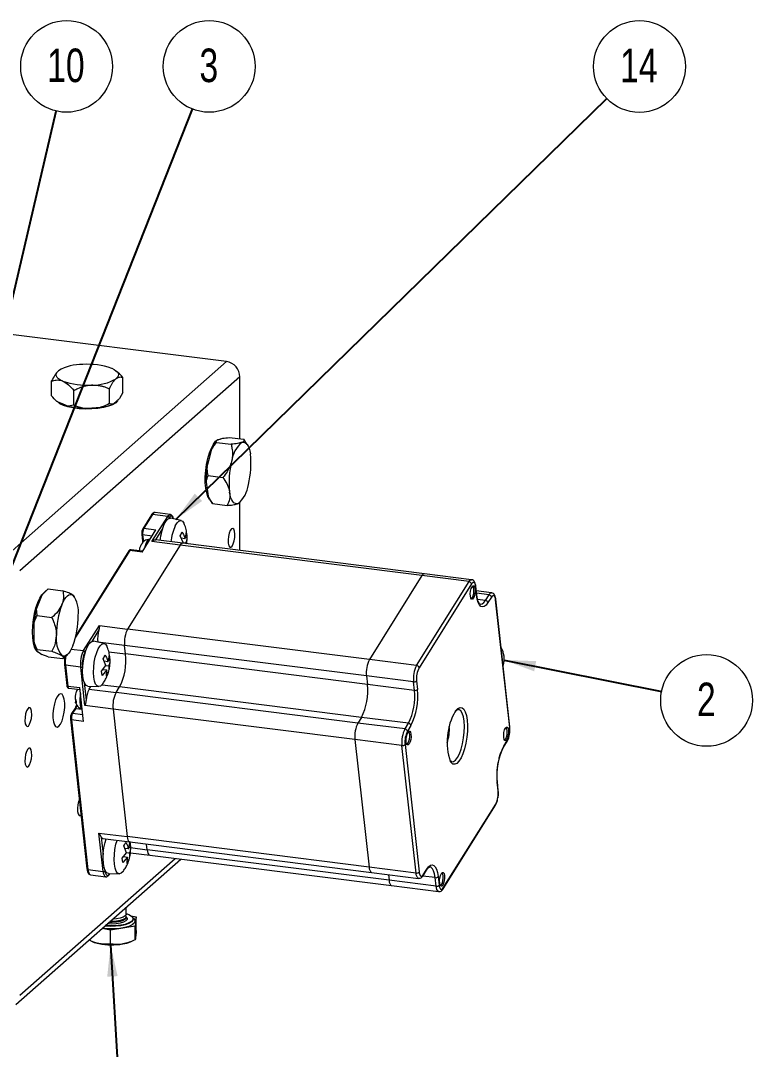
# Model space of a CAD drawing. Header units: millimetres. Extents: x 15 to 415, y 5 to 292.
# Drawn here: x 139.8 to 216.2, y 113.1 to 220.6 of the extents above; entities that cross this region are included whole.
import ezdxf

# ---------------------------------------------------------------- set-up
doc = ezdxf.new("R2010")
doc.units = ezdxf.units.MM
doc.styles.add('SLDTEXTSTYLE0', font='TXT', dxfattribs={"width": 0.75})
doc.dimstyles.new('SLDDIMSTYLE0', dxfattribs={"dimtxt": 0.18, "dimasz": 3.302, "dimexe": 0, "dimexo": 0.0625, "dimgap": 0, "dimtad": 0, "dimtih": 1, "dimtoh": 1, "dimdec": 0, "dimrnd": 1e-09, "dimzin": 0, "dimdsep": 46, "dimtxsty": 'Standard', "dimsah": 1, "dimcen": 0.09, "dimadec": 0, "dimazin": 0, "dimtfac": 3.302, "dimtdec": 0, "dimtofl": 0, "dimtmove": 0, "dimatfit": 3, "dimfxl": 1, "dimfrac": 2, "dimtolj": 1, "dimtzin": 0, "dimarcsym": 0})

# ---------------------------------------------------------------- blocks, each defined once
blk = doc.blocks.new('SW_NOTE_4')
at = {"color": 0, "linetype": 'Continuous', "lineweight": 0}
blk.add_circle((1.09, 4.66), 4.79, dxfattribs=at)
at = {"color": 0, "linetype": 'Continuous', "lineweight": 0, "insert": (1.02, 6.52), "char_height": 3.5, "attachment_point": 2, "style": 'SLDTEXTSTYLE0'}
blk.add_mtext('10', dxfattribs=at)
blk = doc.blocks.new('SW_NOTE_5')
at = {"color": 0, "linetype": 'Continuous', "lineweight": 0}
blk.add_circle((1.76, 4.45), 4.79, dxfattribs=at)
at = {"color": 0, "linetype": 'Continuous', "lineweight": 0, "insert": (1.72, 6.31), "char_height": 3.5, "attachment_point": 2, "style": 'SLDTEXTSTYLE0'}
blk.add_mtext('3', dxfattribs=at)
blk = doc.blocks.new('SW_NOTE_6')
at = {"color": 0, "linetype": 'Continuous', "lineweight": 0}
blk.add_circle((3.42, 3.34), 4.79, dxfattribs=at)
at = {"color": 0, "linetype": 'Continuous', "lineweight": 0, "insert": (3.35, 5.2), "char_height": 3.5, "attachment_point": 2, "style": 'SLDTEXTSTYLE0'}
blk.add_mtext('14', dxfattribs=at)
blk = doc.blocks.new('SW_NOTE_7')
at = {"color": 0, "linetype": 'Continuous', "lineweight": 0}
blk.add_circle((4.69, -0.94), 4.79, dxfattribs=at)
at = {"color": 0, "linetype": 'Continuous', "lineweight": 0, "insert": (4.66, 0.92), "char_height": 3.5, "attachment_point": 2, "style": 'SLDTEXTSTYLE0'}
blk.add_mtext('2', dxfattribs=at)

msp = doc.modelspace()

# ---------------------------------------------------------------- linework, layer by layer
at = {"color": 7, "linetype": 'Continuous', "lineweight": 15}
for p, q in [((161.26, 184.95), (117.29, 190.49)), ((138.28, 164.68), (161.26, 184.95)), ((149.91, 183.83), (149.76, 183.96)), ((162.66, 183.36), (139.68, 163.09)), ((143, 181.38), (143, 182.93)), ((150.43, 181.73), (150.43, 183.28)), ((162.66, 176.88), (162.66, 183.36)), ((145.32, 180.39), (145.32, 181.94)), ((149.03, 180.57), (149.03, 182.12)), ((150.43, 181.73), (150.08, 181.09)), ((143.58, 180.78), (144.16, 180.54)), ((144.16, 180.54), (144.74, 180.29)), ((149.38, 180.51), (149.73, 180.8)), ((149.73, 180.8), (150.08, 181.09)), ((145.32, 180.39), (144.74, 180.29)), ((146.25, 180.09), (147.18, 180.13)), ((147.18, 180.13), (148.1, 180.18)), ((160.52, 176.81), (160.19, 176.68)), ((160.21, 176.51), (160.19, 176.68)), ((160.21, 176.51), (161.75, 176.32)), ((160.84, 176.94), (160.52, 176.81)), ((160.62, 176.85), (160.59, 176.86)), ((161.52, 177.03), (163.05, 176.84)), ((163.09, 176.77), (163.05, 176.84)), ((163.43, 176.29), (163.1, 176.77)), ((159.65, 175.69), (159.44, 174.83)), ((159.44, 174.83), (159.22, 173.96)), ((159.35, 173.06), (160.89, 172.86)), ((159.12, 172.37), (159.23, 171.63)), ((159.23, 171.63), (159.34, 170.9)), ((159.8, 170.12), (159.34, 170.9)), ((159.52, 170.53), (159.78, 170.15)), ((159.8, 170.12), (161.34, 169.93)), ((162.46, 170.13), (162.59, 170.22)), ((162.6, 170.2), (162.67, 170.26)), ((162.66, 165.23), (162.66, 170.25)), ((153.41, 168.94), (152.52, 167.5)), ((153.53, 168.98), (152.63, 167.55)), ((153.47, 166.15), (155.12, 168.78)), ((155.12, 168.78), (153.53, 168.98)), ((155.39, 168.98), (153.8, 169.18)), ((153.81, 169.18), (153.8, 169.18)), ((155.39, 168.98), (155.4, 168.98)), ((156.53, 168.35), (155.42, 168.6)), ((152.41, 166.93), (152.49, 166.2)), ((152.44, 165.07), (153.89, 167.39)), ((152.5, 166.86), (152.58, 166.14)), ((152.63, 167.55), (153.89, 167.39)), ((156.72, 166.06), (156.42, 166.77)), ((156.97, 166.63), (157.13, 166.61)), ((156.42, 165.78), (150.93, 157.03)), ((152.32, 165.8), (152.26, 165.69)), ((152.34, 165.83), (152.33, 165.81)), ((152.44, 165.96), (152.51, 166.09)), ((152.49, 166.2), (152.5, 166.1)), ((152.55, 166.14), (152.54, 166.13)), ((156.42, 165.78), (153.47, 166.15)), ((153.83, 166.33), (153.88, 166.33)), ((156.69, 165.98), (153.88, 166.33)), ((181.67, 162.6), (156.42, 165.78)), ((156.92, 166.45), (156.53, 166.5)), ((156.67, 166), (156.72, 166.06)), ((181.94, 162.8), (156.69, 165.98)), ((157, 165.99), (156.7, 166.03)), ((151.07, 165.19), (145.55, 156.39)), ((152.44, 165.07), (151.18, 165.23)), ((152.5, 165.16), (151.29, 165.31)), ((181.67, 162.6), (176.19, 153.85)), ((186.58, 161.98), (181.67, 162.6)), ((186.85, 162.18), (181.94, 162.8)), ((142.63, 161.21), (142.28, 160.9)), ((142.63, 161.21), (144.16, 161.02)), ((181.1, 153.23), (186.58, 161.98)), ((186.84, 161.74), (181.36, 152.99)), ((187.37, 160.56), (187.27, 161.46)), ((187.39, 160.62), (187.29, 161.51)), ((141.99, 160.56), (141.71, 159.86)), ((145.4, 160.39), (145.34, 160.47)), ((188.94, 160.81), (187.34, 161.01)), ((188.3, 160.02), (188.67, 160.6)), ((188.93, 160.37), (188.56, 159.78)), ((190.83, 146.76), (189.36, 160.08)), ((190.84, 146.82), (189.38, 160.14)), ((141.71, 159.86), (141.42, 159.17)), ((141.48, 158.43), (141.42, 159.17)), ((141.48, 158.43), (143.02, 158.23)), ((141.13, 157.59), (141.13, 156.7)), ((146.34, 154.77), (147.99, 157.4)), ((147.99, 157.4), (150.93, 157.03)), ((176.19, 153.85), (150.93, 157.03)), ((141.13, 156.7), (141.13, 155.82)), ((141.42, 154.74), (141.71, 154.56)), ((141.48, 154.89), (143.02, 154.7)), ((148.48, 155.52), (147.38, 155.76)), ((150.72, 154.42), (150.62, 155.31)), ((175.88, 152.13), (150.62, 155.31)), ((141.71, 154.56), (141.99, 154.37)), ((141.75, 154.51), (141.79, 154.5)), ((142.63, 154.13), (141.99, 154.37)), ((142.63, 154.13), (144.16, 153.94)), ((144.16, 153.94), (144.64, 154.35)), ((148.67, 153.22), (148.38, 153.93)), ((148.87, 153.61), (148.49, 153.66)), ((148.93, 153.79), (149.09, 153.77)), ((175.98, 151.23), (150.72, 154.42)), ((181.1, 153.23), (176.19, 153.85)), ((144.34, 153.32), (144.58, 151.14)), ((144.44, 153.25), (144.68, 151.07)), ((146.03, 153.05), (144.44, 153.25)), ((146.47, 149.04), (146.03, 153.05)), ((148.2, 152.64), (148.67, 153.22)), ((148.29, 152.18), (148.2, 152.64)), ((148.76, 152.76), (148.29, 152.18)), ((148.34, 152.81), (148.76, 152.76)), ((148.96, 153.15), (148.65, 153.19)), ((148.71, 152.09), (148.76, 152.76)), ((148.74, 152.51), (148.91, 152.48)), ((175.88, 152.13), (175.98, 151.23)), ((180.79, 151.51), (175.88, 152.13)), ((180.89, 150.62), (180.79, 151.51)), ((181.11, 151.61), (181.21, 150.72)), ((144.68, 151.07), (145.94, 150.91)), ((144.79, 150.85), (145.96, 150.7)), ((145.63, 150.61), (145.57, 150.5)), ((145.65, 150.64), (145.64, 150.62)), ((146.33, 147.38), (145.94, 150.91)), ((146.79, 151.05), (147.92, 151.01)), ((146.92, 150.75), (147.1, 151.04)), ((146.92, 150.75), (149.73, 150.39)), ((149.73, 150.39), (150.1, 150.98)), ((175.35, 147.8), (150.1, 150.98)), ((180.89, 150.62), (175.98, 151.23)), ((145.45, 149.84), (145.47, 149.72)), ((174.98, 147.21), (149.73, 150.39)), ((145.38, 148.66), (145.08, 148.19)), ((145.49, 148.71), (145.19, 148.23)), ((149.42, 148.67), (146.47, 149.04)), ((149.42, 148.67), (150.88, 135.35)), ((174.67, 145.49), (149.42, 148.67)), ((185.5, 148.62), (185.48, 148.63)), ((144.97, 147.61), (146.69, 131.98)), ((145.07, 147.54), (146.79, 131.92)), ((146.33, 147.38), (145.07, 147.54)), ((175.35, 147.8), (174.98, 147.21)), ((179.9, 146.59), (174.98, 147.21)), ((180.26, 147.18), (175.35, 147.8)), ((179.9, 146.59), (180.26, 147.18)), ((180.52, 146.94), (180.15, 146.35)), ((174.67, 145.49), (176.14, 132.17)), ((179.58, 144.87), (174.67, 145.49)), ((190.19, 144.7), (190.56, 145.28)), ((190.21, 144.8), (190.58, 145.39)), ((181.05, 131.55), (179.58, 144.87)), ((179.9, 144.98), (181.37, 131.66)), ((189.62, 140.13), (189.53, 141.02)), ((189.64, 140.18), (189.54, 141.07)), ((183.87, 129.9), (189.35, 138.65)), ((183.89, 130), (189.37, 138.75)), ((147.94, 135.72), (150.88, 135.35)), ((148.38, 131.72), (147.94, 135.72)), ((148.35, 135.15), (151.15, 134.79)), ((150.83, 133.67), (150.54, 134.38)), ((176.14, 132.17), (150.88, 135.35)), ((151.15, 134.79), (176.41, 131.61)), ((152.97, 133.98), (152.91, 134.57)), ((150.36, 133.1), (150.83, 133.67)), ((150.5, 133.26), (150.91, 133.21)), ((151.03, 134.07), (150.65, 134.12)), ((151.11, 133.61), (150.81, 133.65)), ((151.08, 134.24), (151.24, 134.22)), ((151.22, 133.67), (153.24, 133.42)), ((178.23, 130.8), (152.97, 133.98)), ((153.24, 133.42), (178.5, 130.24)), ((139.27, 117.83), (156.48, 133.01)), ((150.44, 132.64), (150.36, 133.1)), ((150.91, 133.21), (150.44, 132.64)), ((150.87, 132.54), (150.91, 133.21)), ((150.89, 132.96), (151.07, 132.94)), ((181.05, 131.55), (176.14, 132.17)), ((146.79, 131.92), (148.38, 131.72)), ((147.05, 131.36), (147.06, 131.36)), ((147.06, 131.36), (148.65, 131.16)), ((148.65, 131.16), (148.64, 131.16)), ((148.94, 131.5), (150.07, 131.47)), ((149.03, 131.41), (149.09, 131.5)), ((176.41, 131.61), (181.32, 130.99)), ((178.16, 131.39), (178.23, 130.8)), ((181.78, 131.27), (182.15, 131.86)), ((181.8, 131.37), (182.17, 131.96)), ((182.15, 131.86), (182.23, 131.97)), ((183.36, 131.18), (183.46, 130.28)), ((183.14, 130.18), (178.23, 130.8)), ((178.5, 130.24), (183.41, 129.62)), ((183.14, 130.18), (183.04, 131.07)), ((150.77, 127.24), (150.77, 127.97)), ((150.77, 126.88), (150.77, 126.98)), ((150.77, 126.97), (150.84, 126.91)), ((151.27, 127.09), (151.83, 126.97)), ((151.54, 126.82), (151.47, 126.88)), ((151.83, 126.97), (151.71, 126.01)), ((151.83, 125.53), (151.83, 126.97)), ((149.14, 125.57), (148.26, 125.76)), ((151.71, 126.01), (149.14, 125.57)), ((151.5, 126.72), (151.5, 126.77)), ((151.71, 124.57), (151.71, 126.01)), ((149.14, 124.13), (149.14, 125.57)), ((147.17, 124.42), (147.3, 124.37)), ((151.25, 124.37), (151.45, 124.46))]:
    msp.add_line(p, q, dxfattribs=at)
at = {"color": 8, "linetype": 'Continuous', "lineweight": 15}
for p, q in [((155.27, 168.64), (155.23, 168.57)), ((153.48, 166.74), (152.5, 166.86)), ((154.58, 167.53), (153.83, 166.33)), ((151.18, 165.23), (145.5, 156.17)), ((188.67, 160.6), (187.37, 160.77)), ((188.3, 160.02), (187.48, 160.12)), ((147.94, 156.93), (147.19, 155.73)), ((145.05, 154.93), (146.34, 154.77)), ((150.62, 155.31), (147.82, 155.66)), ((146.54, 154.69), (146.49, 154.63)), ((148.96, 154.64), (150.72, 154.42)), ((146.22, 153.11), (146.23, 153.01)), ((146.4, 151.43), (146.61, 149.6)), ((148.26, 151.21), (150.1, 150.98)), ((146.19, 148.62), (145.49, 148.71)), ((145.19, 148.23), (146.25, 148.1)), ((148.18, 135.29), (148.38, 133.47)), ((151.25, 134.2), (152.97, 133.98)), ((139.68, 118.78), (155.9, 133.08)), ((148.56, 131.88), (148.57, 131.78)), ((149.05, 131.47), (149.07, 131.5)), ((183.04, 131.07), (181.75, 131.23))]:
    msp.add_line(p, q, dxfattribs=at)
at = {"color": 7, "linetype": 'Continuous', "lineweight": 15, "flags": 128}
for points in [[(144.16, 182.91), (143.92, 183.03), (143.73, 183.15), (143.59, 183.29), (143.5, 183.43), (143.47, 183.57), (143.49, 183.71), (143.57, 183.85), (143.7, 183.98)], [(149.27, 184.25), (149.51, 184.13), (149.7, 184), (149.85, 183.87), (149.93, 183.73), (149.97, 183.59), (149.94, 183.45), (149.86, 183.31), (149.73, 183.18)], [(147.18, 180.01), (146.52, 180), (145.87, 180.03), (145.26, 180.11), (144.7, 180.23), (144.23, 180.38), (143.86, 180.56), (143.61, 180.77), (143.6, 180.77)], [(149.95, 180.99), (149.89, 180.85), (149.69, 180.64), (149.36, 180.45), (148.93, 180.29), (148.41, 180.16), (147.81, 180.06), (147.18, 180.01)], [(159.31, 174.84), (159.48, 175.42), (159.68, 175.93), (159.89, 176.34), (160.12, 176.64), (160.35, 176.81), (160.58, 176.86), (160.59, 176.86)], [(162.87, 176.52), (163.02, 176.55), (163.16, 176.52), (163.29, 176.45), (163.41, 176.31), (163.52, 176.13), (163.61, 175.9), (163.69, 175.62), (163.75, 175.31)], [(159.47, 170.6), (159.32, 170.86), (159.19, 171.25), (159.09, 171.73), (159.04, 172.3), (159.04, 172.92), (159.09, 173.57), (159.18, 174.22), (159.31, 174.84)], [(162.46, 170.13), (162.31, 170.09), (162.18, 170.12), (162.04, 170.2), (161.92, 170.33), (161.81, 170.51), (161.72, 170.74), (161.64, 171.02), (161.58, 171.33)], [(154.78, 168.03), (154.98, 168.35), (155.18, 168.54), (155.38, 168.6), (155.42, 168.6)], [(155.91, 167.81), (156.1, 168.12), (156.29, 168.3), (156.48, 168.36), (156.66, 168.29), (156.8, 168.09), (156.85, 167.98)], [(152.41, 166.93), (152.41, 166.93), (152.41, 166.93)], [(161.78, 167.49), (161.65, 167.32), (161.54, 167.04), (161.46, 166.69), (161.43, 166.33), (161.44, 165.99), (161.5, 165.73), (161.59, 165.59), (161.71, 165.57), (161.84, 165.68), (161.96, 165.91), (162.06, 166.23), (162.12, 166.59), (162.13, 166.95), (162.09, 167.25), (162.02, 167.46), (161.91, 167.54), (161.78, 167.49)], [(152.33, 165.81), (152.33, 165.81), (152.32, 165.8)], [(152.51, 166.05), (152.51, 166.06), (152.53, 166.07)], [(152.53, 166.08), (152.53, 166.09), (152.55, 166.1)], [(156.69, 165.98), (156.67, 165.98), (156.59, 165.96), (156.5, 165.89), (156.42, 165.78)], [(156.69, 165.98), (156.67, 165.98), (156.59, 165.96), (156.5, 165.89), (156.42, 165.78)], [(181.94, 162.8), (181.93, 162.8), (181.84, 162.78), (181.76, 162.71), (181.67, 162.6)], [(181.94, 162.8), (181.93, 162.8), (181.84, 162.78), (181.76, 162.71), (181.67, 162.6)], [(187.22, 161.24), (187.22, 160.98), (187.19, 160.7), (187.12, 160.44), (187.03, 160.25), (186.93, 160.14), (186.84, 160.14), (186.76, 160.25), (186.72, 160.45), (186.71, 160.71), (186.75, 160.99), (186.81, 161.25), (186.9, 161.45), (187, 161.55), (187.1, 161.55), (187.17, 161.44), (187.22, 161.24)], [(186.76, 160.25), (186.85, 160.25), (186.93, 160.34), (187.01, 160.51), (187.07, 160.73), (187.09, 160.98), (187.09, 161.2)], [(187.27, 161.46), (187.25, 161.61), (187.21, 161.73), (187.16, 161.82), (187.11, 161.88), (187.04, 161.9), (186.98, 161.89), (186.91, 161.83), (186.84, 161.74)], [(187.09, 161.2), (187.05, 161.37), (186.98, 161.47), (186.92, 161.48)], [(141.01, 156.72), (141.03, 157.36), (141.1, 158.01), (141.21, 158.65), (141.36, 159.25), (141.55, 159.8), (141.76, 160.25), (141.98, 160.61), (142.21, 160.84), (142.22, 160.85)], [(144.06, 159.57), (144.2, 159.86), (144.34, 160.12), (144.49, 160.32), (144.64, 160.48), (144.79, 160.59), (144.93, 160.64), (145.07, 160.64), (145.21, 160.58)], [(188.56, 159.78), (188.37, 159.53), (188.18, 159.38), (188, 159.33), (187.82, 159.39), (187.67, 159.55), (187.54, 159.8), (187.44, 160.15), (187.37, 160.56)], [(189.36, 160.08), (189.34, 160.23), (189.3, 160.36), (189.25, 160.45), (189.2, 160.51), (189.13, 160.53), (189.07, 160.51), (189, 160.46), (188.93, 160.37)], [(141.75, 154.51), (141.55, 154.6), (141.36, 154.81), (141.21, 155.15), (141.1, 155.59), (141.03, 156.12), (141.01, 156.72)], [(145.21, 155.27), (145.07, 154.98), (144.93, 154.72), (144.79, 154.51), (144.64, 154.35), (144.49, 154.25), (144.34, 154.2), (144.2, 154.2), (144.06, 154.26)], [(146.79, 151.05), (146.79, 151.05), (146.6, 151.13), (146.45, 151.33), (146.33, 151.66), (146.25, 152.09), (146.22, 152.6), (146.24, 153.16), (146.31, 153.72), (146.42, 154.27), (146.56, 154.77), (146.74, 155.19)], [(146.74, 155.19), (146.93, 155.51), (147.14, 155.7), (147.33, 155.77), (147.38, 155.76)], [(148.33, 151.3), (148.3, 151.26), (148.1, 151.07), (147.91, 151.01), (147.74, 151.08), (147.59, 151.28), (147.48, 151.6), (147.4, 152.01), (147.37, 152.5), (147.39, 153.03), (147.45, 153.57), (147.56, 154.09), (147.7, 154.57), (147.87, 154.97)], [(147.87, 154.97), (148.06, 155.28), (148.25, 155.46), (148.44, 155.52), (148.61, 155.45), (148.76, 155.25), (148.81, 155.14)], [(145.64, 150.62), (145.64, 150.62), (145.63, 150.61)], [(143.75, 146.88), (143.92, 147.1), (144.08, 147.43), (144.21, 147.86), (144.31, 148.34), (144.36, 148.83), (144.36, 149.3), (144.31, 149.71), (144.21, 150.02), (144.08, 150.21), (143.92, 150.26), (143.75, 150.18), (143.57, 149.96), (143.41, 149.62), (143.28, 149.2), (143.18, 148.72), (143.13, 148.22), (143.13, 147.75), (143.18, 147.35), (143.28, 147.04), (143.41, 146.84), (143.57, 146.79), (143.75, 146.88)], [(145.56, 149.43), (145.56, 149.42), (145.57, 149.4)], [(145.56, 149.38), (145.56, 149.37), (145.58, 149.36)], [(140.57, 146.9), (140.69, 147.08), (140.8, 147.36), (140.88, 147.7), (140.92, 148.07), (140.91, 148.4), (140.85, 148.66), (140.75, 148.81), (140.63, 148.83), (140.5, 148.71), (140.38, 148.48), (140.28, 148.16), (140.23, 147.8), (140.21, 147.45), (140.25, 147.14), (140.33, 146.94), (140.44, 146.85), (140.57, 146.9)], [(180.52, 146.04), (180.53, 145.78), (180.49, 145.5), (180.43, 145.24), (180.34, 145.04), (180.24, 144.94), (180.14, 144.94), (180.07, 145.05), (180.02, 145.25), (180.02, 145.51), (180.05, 145.79), (180.12, 146.05), (180.21, 146.25), (180.31, 146.35), (180.4, 146.35), (180.48, 146.24), (180.52, 146.04)], [(180.39, 146), (180.35, 146.17), (180.29, 146.26), (180.22, 146.27)], [(190.7, 146.48), (190.71, 146.22), (190.67, 145.94), (190.61, 145.68), (190.52, 145.48), (190.42, 145.38), (190.32, 145.38), (190.25, 145.49), (190.21, 145.69), (190.2, 145.95), (190.23, 146.23), (190.3, 146.49), (190.39, 146.69), (190.49, 146.79), (190.58, 146.79), (190.66, 146.68), (190.7, 146.48)], [(190.25, 145.49), (190.33, 145.49), (190.42, 145.58), (190.49, 145.75), (190.55, 145.97), (190.58, 146.21), (190.57, 146.44)], [(190.57, 146.44), (190.53, 146.61), (190.47, 146.7), (190.4, 146.71)], [(180.07, 145.05), (180.15, 145.05), (180.24, 145.14), (180.31, 145.31), (180.37, 145.53), (180.4, 145.77), (180.39, 146)], [(140.57, 142.66), (140.69, 142.83), (140.8, 143.11), (140.88, 143.46), (140.92, 143.82), (140.91, 144.16), (140.85, 144.42), (140.75, 144.57), (140.63, 144.58), (140.5, 144.47), (140.38, 144.24), (140.28, 143.92), (140.23, 143.56), (140.21, 143.2), (140.25, 142.9), (140.33, 142.69), (140.44, 142.61), (140.57, 142.66)], [(145.89, 139.24), (145.81, 139.02), (145.73, 138.67), (145.69, 138.31), (145.71, 137.98), (145.76, 137.72), (145.86, 137.57), (145.98, 137.55), (146.07, 137.62)], [(148.94, 131.5), (148.94, 131.5), (148.76, 131.58), (148.6, 131.79), (148.48, 132.12), (148.41, 132.55), (148.38, 133.06), (148.39, 133.61), (148.46, 134.18), (148.57, 134.73), (148.68, 135.11)], [(150.48, 131.75), (150.45, 131.71), (150.26, 131.52), (150.07, 131.47), (149.89, 131.54), (149.75, 131.74), (149.63, 132.05), (149.56, 132.47), (149.53, 132.95), (149.55, 133.48), (149.61, 134.02), (149.71, 134.55), (149.83, 134.96)], [(150.88, 135.35), (150.91, 135.16), (150.96, 135.01), (151.02, 134.89), (151.09, 134.82), (151.15, 134.79)], [(150.88, 135.35), (150.91, 135.16), (150.96, 135.01), (151.02, 134.89), (151.09, 134.82), (151.15, 134.79)], [(152.97, 133.98), (153, 133.79), (153.05, 133.63), (153.11, 133.52), (153.18, 133.44), (153.24, 133.42)], [(152.97, 133.98), (153, 133.79), (153.05, 133.63), (153.11, 133.52), (153.18, 133.44), (153.24, 133.42)], [(176.14, 132.17), (176.17, 131.98), (176.22, 131.83), (176.28, 131.71), (176.35, 131.64), (176.41, 131.61)], [(176.14, 132.17), (176.17, 131.98), (176.22, 131.83), (176.28, 131.71), (176.35, 131.64), (176.41, 131.61)], [(182.17, 131.96), (182.36, 132.21), (182.55, 132.36), (182.73, 132.41), (182.91, 132.35), (183.06, 132.19), (183.19, 131.94), (183.29, 131.59), (183.36, 131.18)], [(148.57, 131.78), (148.6, 131.62), (148.64, 131.48), (148.69, 131.38), (148.75, 131.31), (148.82, 131.29), (148.9, 131.31), (148.97, 131.37), (149.05, 131.47)], [(181.37, 131.66), (181.39, 131.51), (181.43, 131.38), (181.48, 131.29), (181.54, 131.23), (181.6, 131.21), (181.67, 131.23), (181.74, 131.28), (181.8, 131.37)], [(184.01, 131.29), (184.02, 131.03), (183.99, 130.75), (183.92, 130.49), (183.83, 130.29), (183.73, 130.19), (183.64, 130.19), (183.56, 130.3), (183.52, 130.5), (183.51, 130.76), (183.54, 131.04), (183.61, 131.3), (183.7, 131.49), (183.8, 131.6), (183.89, 131.6), (183.97, 131.49), (184.01, 131.29)], [(183.56, 130.3), (183.64, 130.29), (183.73, 130.39), (183.81, 130.56), (183.86, 130.78), (183.89, 131.02), (183.88, 131.24)], [(183.88, 131.24), (183.85, 131.42), (183.78, 131.51), (183.72, 131.52)], [(178.23, 130.8), (178.26, 130.61), (178.31, 130.45), (178.37, 130.33), (178.44, 130.26), (178.5, 130.24)], [(178.23, 130.8), (178.26, 130.61), (178.31, 130.45), (178.37, 130.33), (178.44, 130.26), (178.5, 130.24)], [(183.46, 130.28), (183.48, 130.13), (183.52, 130.01), (183.57, 129.92), (183.62, 129.86), (183.69, 129.84), (183.76, 129.85), (183.82, 129.91), (183.89, 130)], [(151.54, 126.82), (151.65, 126.68), (151.69, 126.49), (151.6, 126.31), (151.39, 126.14), (151.06, 125.98), (150.63, 125.86), (150.13, 125.77), (149.59, 125.73), (149.02, 125.73), (148.47, 125.77), (148.3, 125.79)], [(150.77, 127.31), (151.07, 127.2), (151.34, 127.04), (151.48, 126.86), (151.48, 126.67), (151.34, 126.49), (151.07, 126.33), (150.69, 126.19), (150.21, 126.09), (149.68, 126.04), (149.13, 126.03), (148.6, 126.06)], [(150.72, 127.11), (150.72, 127.11), (150.77, 126.96), (150.68, 126.81), (150.47, 126.68), (150.15, 126.58), (149.76, 126.51), (149.32, 126.48), (149.08, 126.49)], [(150.77, 127.24), (150.77, 127.22), (150.68, 127.07), (150.47, 126.94), (150.15, 126.83), (149.76, 126.76), (149.37, 126.74)], [(151.5, 126.72), (151.48, 126.62), (151.34, 126.44), (151.07, 126.28), (150.69, 126.15), (150.21, 126.05), (149.68, 125.99), (149.13, 125.98), (148.58, 126.01), (148.55, 126.02)]]:
    msp.add_lwpolyline(points, dxfattribs=at)
at = {"color": 8, "linetype": 'Continuous', "lineweight": 15, "flags": 128}
for points in [[(153.8, 169.18), (153.78, 169.18), (153.7, 169.16), (153.61, 169.09), (153.53, 168.98)], [(155.12, 168.78), (155.2, 168.89), (155.29, 168.96), (155.37, 168.98), (155.39, 168.98)], [(155.71, 168.54), (155.68, 168.63), (155.63, 168.73), (155.57, 168.79), (155.5, 168.82), (155.42, 168.8), (155.35, 168.74), (155.27, 168.64)], [(153.22, 166.36), (153.16, 166.36), (153.02, 166.26), (152.88, 166.03), (152.76, 165.71), (152.7, 165.48)], [(151.29, 165.31), (151.28, 165.31), (151.25, 165.3), (151.21, 165.28), (151.18, 165.23)], [(186.58, 161.98), (186.67, 162.09), (186.75, 162.16), (186.84, 162.18), (186.85, 162.18)], [(188.67, 160.6), (188.76, 160.72), (188.84, 160.79), (188.93, 160.81), (188.94, 160.81)], [(187.76, 159.61), (187.79, 159.61), (187.96, 159.65), (188.13, 159.79), (188.3, 160.02)], [(144.68, 151.07), (144.69, 151), (144.71, 150.93), (144.73, 150.89), (144.76, 150.86), (144.79, 150.85)], [(146.01, 150.29), (146, 150.23), (145.94, 149.82), (145.93, 149.43), (145.97, 149.08), (146.05, 148.83), (146.17, 148.7), (146.18, 148.69)], [(145.65, 149.05), (145.64, 149.01), (145.49, 148.71)], [(185.14, 148.44), (185.2, 148.52), (185.42, 148.74), (185.64, 148.84), (185.85, 148.81), (186.03, 148.66), (186.19, 148.38), (186.31, 147.99), (186.39, 147.51)], [(186.07, 147.4), (185.99, 147.87), (185.87, 148.24), (185.71, 148.49), (185.52, 148.62), (185.5, 148.62)], [(186.39, 147.51), (186.43, 146.95), (186.41, 146.35), (186.36, 145.73), (186.26, 145.11), (186.12, 144.53), (185.94, 144.01), (185.75, 143.56), (185.53, 143.22), (185.31, 143), (185.09, 142.9), (184.88, 142.93), (184.7, 143.08), (184.63, 143.19)], [(184.77, 143.17), (184.95, 143.19), (185.17, 143.34), (185.38, 143.62), (185.59, 144.01), (185.77, 144.49), (185.91, 145.05), (186.02, 145.65), (186.09, 146.26), (186.1, 146.85), (186.07, 147.4)], [(183.04, 131.07), (182.98, 131.45), (182.89, 131.76), (182.77, 131.99), (182.63, 132.14), (182.51, 132.19)], [(146.79, 131.92), (146.82, 131.73), (146.87, 131.57), (146.92, 131.46), (146.99, 131.39), (147.05, 131.36)], [(181.33, 130.99), (181.26, 131.02), (181.19, 131.09), (181.13, 131.21), (181.08, 131.36), (181.05, 131.55)], [(183.42, 129.62), (183.35, 129.64), (183.28, 129.72), (183.22, 129.83), (183.17, 129.99), (183.14, 130.18)], [(150.84, 126.91), (150.88, 126.84), (150.88, 126.69), (150.75, 126.54), (150.5, 126.41), (150.16, 126.31), (149.74, 126.25), (149.28, 126.22), (148.82, 126.25), (148.81, 126.25)], [(150.77, 126.89), (150.77, 126.86), (150.68, 126.72), (150.47, 126.58), (150.15, 126.48), (149.76, 126.41), (149.32, 126.38), (148.98, 126.39)]]:
    msp.add_lwpolyline(points, dxfattribs=at)
at = {"color": 7, "linetype": 'Continuous', "lineweight": 15}
for centre, radius, start, end in [((161.02, 183.33), 1.64, 1.0587, 81.7605), ((146.15, 179.84), 4.82, 88.7418, 120.5818), ((146.8, 177.26), 7.41, 70.5372, 94.2201), ((146.63, 189.9), 7.41, 250.5372, 274.2201), ((147.28, 187.32), 4.82, 268.7418, 300.5818), ((147.4, 185.49), 5.36, 277.5726, 291.751), ((146.57, 188.28), 8.19, 257.0478, 267.7095), ((162.83, 174.61), 3.36, 141.7175, 161.1325), ((164.78, 174.19), 3.01, 129.3787, 173.4713), ((155.14, 174.26), 8.67, 345.678, 6.9566), ((170.19, 172.39), 8.67, 165.678, 186.9566), ((168.68, 172.55), 9.56, 171.5096, 181.1249), ((160.55, 172.45), 3.01, 309.3787, 353.4713), ((160.87, 171.41), 1.61, 198.5556, 213.2165), ((155.1, 168.6), 0.177, 10.9161, 83.6708), ((159.88, 165.72), 5.6, 155.5717, 174.2431), ((160.78, 165.6), 5.35, 155.5731, 174.2696), ((153.72, 167), 1.23, 153.1374, 186.2556), ((152.55, 166.05), 0.0635, 136.6535, 198.7399), ((186.55, 161.68), 0.295, 10.9161, 83.6708), ((143.42, 159.67), 1.68, 132.6724, 148.0543), ((142.95, 158.82), 2.86, 352.1151, 37.8479), ((187.3, 160.61), 0.0859, 325.5789, 5.5424), ((188.64, 160.31), 0.295, 10.9161, 83.6708), ((150.73, 156.66), 9.65, 164.9173, 174.4757), ((152.24, 156.45), 8.75, 159.1224, 180.2705), ((188.27, 159.72), 0.295, 10.9161, 83.6708), ((137.03, 158.39), 8.75, 339.1224, 0.2705), ((151.24, 155.97), 3.44, 163.7591, 185.1421), ((153.67, 155.64), 3.07, 153.1374, 186.2556), ((144.3, 156.09), 3.18, 184.9233, 205.0396), ((146.32, 156.01), 2.86, 172.1151, 217.8479), ((149.07, 153.38), 3.07, 153.1374, 186.2556), ((146.32, 154.59), 0.177, 10.9161, 83.6708), ((187.97, 153.94), 2.28, 341.858, 30.725), ((147.27, 153.62), 2.94, 170.0216, 185.3198), ((148.9, 153.41), 2.7, 153.1374, 186.2556), ((144.63, 153.75), 6.13, 333.1374, 6.2556), ((178.92, 152.46), 3.07, 153.1374, 186.2556), ((144.39, 153.32), 0.0515, 145.5789, 185.5424), ((146.07, 153.25), 0.209, 259.5361, 317.4715), ((183.84, 151.84), 3.07, 153.1374, 186.2556), ((183.55, 151.88), 2.45, 153.1374, 186.2556), ((181.07, 152.93), 0.295, 10.9161, 83.6708), ((180.85, 151.85), 0.348, 259.5361, 317.4715), ((149.35, 149.46), 2.75, 152.1272, 177.0377), ((169.88, 150.57), 6.13, 333.1374, 6.2556), ((174.79, 149.95), 6.13, 333.1374, 6.2556), ((174.5, 149.99), 6.74, 333.1374, 6.2556), ((180.95, 150.96), 0.348, 259.5361, 317.4715), ((145.53, 149.71), 0.0575, 171.5124, 204.529), ((152.46, 149.01), 3.07, 153.1374, 186.2556), ((190.68, 145.24), 6.39, 150.0391, 198.725), ((146.29, 147.68), 1.23, 153.1374, 186.2556), ((177.72, 145.83), 3.07, 153.1374, 186.2556), ((182.63, 145.21), 3.07, 153.1374, 186.2556), ((182.34, 145.25), 2.45, 153.1374, 186.2556), ((179.86, 146.3), 0.295, 10.9161, 83.6708), ((180.23, 146.89), 0.295, 10.9161, 83.6708), ((180.13, 146.53), 4.4, 341.4104, 4.2281), ((188.39, 146.49), 2.45, 333.1374, 6.2556), ((179.65, 145.21), 0.348, 259.5361, 317.4715), ((196.23, 141.75), 6.74, 153.1374, 186.2556), ((189.45, 141.07), 0.0859, 325.5789, 5.5424), ((187.19, 139.86), 2.45, 333.1374, 6.2556), ((148.4, 135.37), 0.23, 199.4095, 256.9491), ((148.42, 131.92), 0.209, 259.5361, 317.4715), ((148.95, 131.46), 0.0954, 328.597, 7.3602), ((181.11, 131.89), 0.348, 259.5361, 317.4715), ((183.11, 131.41), 0.348, 259.5361, 317.4715), ((183.2, 130.52), 0.348, 259.5361, 317.4715), ((148.58, 127.47), 3.36, 247.4342, 258.729), ((149.28, 131.01), 6.96, 258.8217, 279.4949), ((149.87, 127.72), 3.62, 278.7761, 292.3267)]:
    msp.add_arc(centre, radius, start, end, dxfattribs=at)
at = {"color": 8, "linetype": 'Continuous', "lineweight": 15}
for centre, radius, start, end in [((153.5, 168.87), 0.112, 78.5006, 144.6771), ((152.5, 166.96), 0.0993, 199.9354, 272.6079), ((152.61, 167.44), 0.112, 78.4981, 144.7227), ((152.56, 166.22), 0.0793, 194.8315, 259.5965), ((151.16, 165.12), 0.112, 78.5006, 144.6771), ((187.2, 161.5), 0.0859, 325.5804, 5.503), ((189.29, 160.13), 0.0859, 325.5804, 5.503), ((147.8, 153.56), 3.38, 168.6102, 185.2519), ((144.43, 153.35), 0.0993, 199.9354, 272.6079), ((144.67, 151.17), 0.0993, 199.9354, 272.6079), ((145.61, 149.31), 0.095, 124.6736, 196.3116), ((145.47, 148.6), 0.112, 78.5006, 144.6771), ((145.06, 147.64), 0.0993, 199.9354, 272.6079), ((145.17, 148.12), 0.112, 78.4974, 144.7358), ((190.76, 146.81), 0.0859, 325.5789, 5.5424), ((190.42, 145.36), 0.159, 328.597, 7.3602), ((190.06, 144.78), 0.159, 329.0581, 7.3515), ((189.55, 140.17), 0.0859, 325.5795, 5.5264), ((189.22, 138.73), 0.159, 328.597, 7.3602), ((146.78, 132.02), 0.0993, 199.9354, 272.6079), ((148.99, 131.66), 0.612, 174.9249, 235.2929), ((181.65, 131.35), 0.159, 328.6117, 7.3599), ((182.01, 131.94), 0.159, 328.597, 7.3602), ((183.74, 129.98), 0.159, 328.6117, 7.3599)]:
    msp.add_arc(centre, radius, start, end, dxfattribs=at)
at = {"color": 7, "linetype": 'Continuous', "lineweight": 15}
for points, knots in [([(143.7, 183.98), (143.58, 183.85), (143.33, 183.6), (143.11, 183.15), (143, 182.93)], [0, 0, 0, 0, 0.503997, 1, 1, 1, 1]), ([(150.43, 183.28), (150.27, 183.47), (150.1, 183.68), (149.92, 183.81), (149.9, 183.82)], [0, 0, 0, 0, 0.918352, 1, 1, 1, 1]), ([(143, 182.93), (143.16, 182.97), (143.48, 183.06), (143.88, 183.02), (144.11, 182.93), (144.16, 182.91)], [0, 0, 0, 0, 0.432383, 0.879551, 1, 1, 1, 1]), ([(144.16, 182.91), (144.36, 182.8), (144.77, 182.57), (145.14, 182.15), (145.32, 181.94)], [0, 0, 0, 0, 0.503997, 1, 1, 1, 1]), ([(149.03, 182.12), (149.08, 182.22), (149.18, 182.41), (149.32, 182.68), (149.48, 182.91), (149.6, 183.06), (149.69, 183.14), (149.72, 183.16), (149.73, 183.18)], [0, 0, 0, 0, 0.215512, 0.432216, 0.654442, 0.879667, 0.939794, 1, 1, 1, 1]), ([(149.73, 183.18), (149.85, 183.25), (150.1, 183.4), (150.32, 183.32), (150.43, 183.28)], [0, 0, 0, 0, 0.503997, 1, 1, 1, 1]), ([(145.32, 181.94), (145.46, 182.01), (145.8, 182.19), (146.39, 182.4), (146.88, 182.49), (147.14, 182.5), (147.18, 182.51)], [0, 0, 0, 0, 0.23989, 0.591093, 0.952895, 1, 1, 1, 1]), ([(147.18, 182.51), (147.23, 182.51), (147.38, 182.51), (147.58, 182.5), (147.78, 182.48), (147.93, 182.46), (148.08, 182.43), (148.23, 182.4), (148.38, 182.36), (148.54, 182.31), (148.71, 182.25), (148.87, 182.19), (148.98, 182.14), (149.03, 182.12)], [0, 0, 0, 0, 0.077147, 0.232219, 0.310173, 0.389776, 0.469516, 0.54963, 0.629852, 0.722131, 0.814527, 0.907223, 1, 1, 1, 1]), ([(143.58, 180.78), (143.57, 180.79), (143.37, 180.96), (143.18, 181.17), (143, 181.38)], [0, 0, 0, 0, 0.038997, 1, 1, 1, 1]), ([(149.03, 180.57), (148.82, 180.46), (148.51, 180.31), (148.19, 180.21), (148.1, 180.18)], [0, 0, 0, 0, 0.717744, 1, 1, 1, 1]), ([(149.38, 180.51), (149.38, 180.51), (149.26, 180.5), (149.14, 180.53), (149.03, 180.57)], [0, 0, 0, 0, 0.038997, 1, 1, 1, 1]), ([(146.25, 180.09), (146.08, 180.13), (145.76, 180.21), (145.46, 180.34), (145.32, 180.39)], [0, 0, 0, 0, 0.535034, 1, 1, 1, 1]), ([(159.65, 175.69), (159.74, 175.84), (159.91, 176.13), (160.11, 176.39), (160.21, 176.51)], [0, 0, 0, 0, 0.535034, 1, 1, 1, 1]), ([(160.84, 176.94), (160.85, 176.94), (161.05, 176.98), (161.29, 177), (161.52, 177.03)], [0, 0, 0, 0, 0.038997, 1, 1, 1, 1]), ([(162.87, 176.52), (162.73, 176.48), (162.45, 176.39), (161.98, 176.34), (161.75, 176.32)], [0, 0, 0, 0, 0.503997, 1, 1, 1, 1]), ([(161.75, 176.32), (161.78, 176.18), (161.85, 175.84), (161.9, 175.27), (161.86, 174.81), (161.8, 174.56), (161.79, 174.53)], [0, 0, 0, 0, 0.23989, 0.591093, 0.952895, 1, 1, 1, 1]), ([(163.05, 176.84), (163.07, 176.79), (163.12, 176.69), (163.02, 176.58), (162.9, 176.53), (162.87, 176.52)], [0, 0, 0, 0, 0.432383, 0.879551, 1, 1, 1, 1]), ([(161.79, 174.53), (161.65, 174.16), (161.44, 173.56), (161.04, 173.05), (160.89, 172.86)], [0, 0, 0, 0, 0.628916, 1, 1, 1, 1]), ([(159.12, 172.37), (159.12, 172.37), (159.17, 172.62), (159.26, 172.84), (159.35, 173.06)], [0, 0, 0, 0, 0.038997, 1, 1, 1, 1]), ([(159.35, 173.06), (159.31, 173.27), (159.24, 173.57), (159.23, 173.88), (159.22, 173.96)], [0, 0, 0, 0, 0.717744, 1, 1, 1, 1]), ([(160.89, 172.86), (161.03, 172.65), (161.32, 172.21), (161.52, 171.69), (161.57, 171.4), (161.58, 171.33)], [0, 0, 0, 0, 0.432383, 0.879551, 1, 1, 1, 1]), ([(161.58, 171.33), (161.6, 171.08), (161.62, 170.57), (161.43, 170.14), (161.34, 169.93)], [0, 0, 0, 0, 0.503997, 1, 1, 1, 1]), ([(161.34, 169.93), (161.54, 169.95), (161.94, 169.99), (162.29, 170.06), (162.43, 170.11), (162.46, 170.13)], [0, 0, 0, 0, 0.432383, 0.879551, 1, 1, 1, 1]), ([(153.81, 169.17), (153.8, 169.18), (153.73, 169.2), (153.6, 169.15), (153.49, 169.05), (153.43, 168.97), (153.41, 168.94)], [0, 0, 0, 0, 0.079486, 0.43706, 0.795325, 1, 1, 1, 1]), ([(155.73, 168.53), (155.7, 168.62), (155.66, 168.78), (155.55, 168.93), (155.45, 168.96), (155.4, 168.97)], [0, 0, 0, 0, 0.4112798, 0.760953, 1, 1, 1, 1]), ([(157.09, 165.93), (157.1, 165.99), (157.14, 166.21), (157.15, 166.61), (157.1, 167.15), (157, 167.6), (156.89, 167.87), (156.85, 167.96)], [0, 0, 0, 0, 0.084959, 0.325632, 0.5859852, 0.8603015, 1, 1, 1, 1]), ([(152.52, 167.5), (152.5, 167.48), (152.46, 167.4), (152.42, 167.26), (152.4, 167.08), (152.4, 166.98), (152.41, 166.93)], [0, 0, 0, 0, 0.192806, 0.463074, 0.74352, 1, 1, 1, 1]), ([(156.42, 166.77), (156.46, 166.83), (156.54, 166.97), (156.6, 167.1), (156.62, 167.17)], [0, 0, 0, 0, 0.498378, 1, 1, 1, 1]), ([(156.62, 167.17), (156.68, 167.05), (156.81, 166.81), (156.88, 166.57), (156.92, 166.45)], [0, 0, 0, 0, 0.496531, 1, 1, 1, 1]), ([(156.92, 166.45), (156.95, 166.56), (157.02, 166.76), (157.04, 166.97), (157.05, 167.07)], [0, 0, 0, 0, 0.4965307, 1, 1, 1, 1]), ([(157.13, 166.61), (157.12, 166.51), (157.11, 166.3), (157.03, 166.1), (157, 165.99)], [0, 0, 0, 0, 0.4965307, 1, 1, 1, 1]), ([(157.05, 167.07), (157.07, 166.99), (157.11, 166.84), (157.12, 166.69), (157.13, 166.61)], [0, 0, 0, 0, 0.498378, 1, 1, 1, 1]), ([(152.27, 165.69), (152.23, 165.6), (152.18, 165.45), (152.16, 165.28), (152.15, 165.2)], [0, 0, 0, 0, 0.574774, 1, 1, 1, 1]), ([(152.32, 165.8), (152.33, 165.81), (152.35, 165.84), (152.4, 165.9), (152.45, 165.97), (152.5, 166.03), (152.52, 166.06), (152.53, 166.07)], [0, 0, 0, 0, 0.117552, 0.377362, 0.605373, 0.803118, 1, 1, 1, 1]), ([(152.51, 166.05), (152.5, 166.05), (152.5, 166.04), (152.49, 166.02), (152.46, 165.98), (152.42, 165.93), (152.37, 165.87), (152.35, 165.84), (152.34, 165.83)], [0, 0, 0, 0, 0.056667, 0.168767, 0.331793, 0.552084, 0.843252, 1, 1, 1, 1]), ([(152.53, 166.07), (152.53, 166.08), (152.53, 166.08), (152.53, 166.09), (152.53, 166.09)], [0, 0, 0, 0, 0.494291, 1, 1, 1, 1]), ([(152.53, 166.09), (152.53, 166.09), (152.53, 166.09), (152.53, 166.09), (152.53, 166.08), (152.53, 166.08)], [0, 0, 0, 0, 0.344246, 0.928937, 1, 1, 1, 1]), ([(153.22, 166.36), (153.12, 166.36), (152.94, 166.36), (152.7, 166.27), (152.6, 166.17), (152.56, 166.13)], [0, 0, 0, 0, 0.406091, 0.731707, 1, 1, 1, 1]), ([(153.83, 166.33), (153.79, 166.32), (153.7, 166.29), (153.55, 166.21), (153.47, 166.15), (153.47, 166.15)], [0, 0, 0, 0, 0.384444, 0.992151, 1, 1, 1, 1]), ([(151.29, 165.31), (151.28, 165.31), (151.25, 165.32), (151.19, 165.31), (151.13, 165.27), (151.09, 165.22), (151.07, 165.19), (151.07, 165.19)], [0, 0, 0, 0, 0.050138, 0.334414, 0.594095, 0.905109, 1, 1, 1, 1]), ([(141.99, 160.56), (142, 160.57), (142.18, 160.8), (142.41, 161.01), (142.63, 161.21)], [0, 0, 0, 0, 0.038997, 1, 1, 1, 1]), ([(187.29, 161.51), (187.28, 161.57), (187.26, 161.73), (187.19, 161.94), (187.06, 162.1), (186.92, 162.18), (186.85, 162.18), (186.84, 162.17)], [0, 0, 0, 0, 0.1689184, 0.5154081, 0.7535317, 0.9662474, 1, 1, 1, 1]), ([(144.16, 161.02), (144.2, 160.81), (144.26, 160.4), (144.19, 159.9), (144.08, 159.62), (144.06, 159.57)], [0, 0, 0, 0, 0.432383, 0.879551, 1, 1, 1, 1]), ([(145.21, 160.58), (145.08, 160.65), (144.83, 160.79), (144.38, 160.94), (144.16, 161.02)], [0, 0, 0, 0, 0.503997, 1, 1, 1, 1]), ([(145.32, 160.46), (145.31, 160.48), (145.3, 160.52), (145.23, 160.56), (145.21, 160.58)], [0, 0, 0, 0, 0.645022, 1, 1, 1, 1]), ([(187.76, 159.61), (187.76, 159.61), (187.74, 159.61), (187.7, 159.64), (187.59, 159.78), (187.49, 160.03), (187.42, 160.33), (187.4, 160.54), (187.39, 160.62)], [0, 0, 0, 0, 0.068493, 0.267957, 0.461902, 0.668163, 0.879049, 1, 1, 1, 1]), ([(189.38, 160.14), (189.37, 160.19), (189.35, 160.36), (189.28, 160.56), (189.15, 160.73), (189.01, 160.81), (188.94, 160.8), (188.93, 160.8)], [0, 0, 0, 0, 0.1689184, 0.5154081, 0.7535317, 0.9662474, 1, 1, 1, 1]), ([(144.06, 159.57), (143.93, 159.32), (143.68, 158.85), (143.24, 158.44), (143.02, 158.23)], [0, 0, 0, 0, 0.503997, 1, 1, 1, 1]), ([(141.13, 157.59), (141.18, 157.74), (141.28, 158.03), (141.41, 158.3), (141.48, 158.43)], [0, 0, 0, 0, 0.535034, 1, 1, 1, 1]), ([(143.02, 158.23), (143.08, 158.09), (143.23, 157.74), (143.42, 157.16), (143.48, 156.69), (143.49, 156.43), (143.49, 156.41)], [0, 0, 0, 0, 0.23989, 0.591093, 0.952895, 1, 1, 1, 1]), ([(147.99, 157.4), (147.99, 157.4), (147.99, 157.33), (147.99, 157.18), (147.95, 157), (147.94, 156.93)], [0, 0, 0, 0, 0.007849, 0.615556, 1, 1, 1, 1]), ([(141.48, 154.89), (141.38, 155.11), (141.25, 155.41), (141.16, 155.73), (141.13, 155.82)], [0, 0, 0, 0, 0.717744, 1, 1, 1, 1]), ([(143.49, 156.41), (143.44, 156.02), (143.38, 155.41), (143.11, 154.89), (143.02, 154.7)], [0, 0, 0, 0, 0.628916, 1, 1, 1, 1]), ([(141.42, 154.74), (141.42, 154.75), (141.4, 154.8), (141.44, 154.85), (141.48, 154.89)], [0, 0, 0, 0, 0.038997, 1, 1, 1, 1]), ([(148.68, 151.88), (148.77, 152.09), (148.9, 152.39), (149.02, 152.86), (149.09, 153.27), (149.11, 153.77), (149.05, 154.31), (148.96, 154.76), (148.84, 155.03), (148.81, 155.12)], [0, 0, 0, 0, 0.205344, 0.290969, 0.433188, 0.58227, 0.743543, 0.913465, 1, 1, 1, 1]), ([(143.02, 154.7), (143.2, 154.63), (143.59, 154.5), (143.91, 154.35), (144.03, 154.27), (144.06, 154.26)], [0, 0, 0, 0, 0.432383, 0.879551, 1, 1, 1, 1]), ([(144.06, 154.26), (144.13, 154.2), (144.28, 154.07), (144.2, 153.98), (144.16, 153.94)], [0, 0, 0, 0, 0.503997, 1, 1, 1, 1]), ([(148.38, 153.93), (148.42, 154), (148.5, 154.13), (148.55, 154.26), (148.58, 154.33)], [0, 0, 0, 0, 0.498378, 1, 1, 1, 1]), ([(148.58, 154.33), (148.64, 154.21), (148.76, 153.97), (148.84, 153.73), (148.87, 153.61)], [0, 0, 0, 0, 0.496531, 1, 1, 1, 1]), ([(148.87, 153.61), (148.91, 153.72), (148.98, 153.92), (149, 154.13), (149, 154.23)], [0, 0, 0, 0, 0.496531, 1, 1, 1, 1]), ([(149.09, 153.77), (149.08, 153.67), (149.06, 153.46), (148.99, 153.26), (148.96, 153.15)], [0, 0, 0, 0, 0.496531, 1, 1, 1, 1]), ([(149, 154.23), (149.02, 154.15), (149.06, 154), (149.08, 153.85), (149.09, 153.77)], [0, 0, 0, 0, 0.498378, 1, 1, 1, 1]), ([(148.96, 153.15), (148.96, 153.04), (148.97, 152.81), (148.93, 152.59), (148.91, 152.48)], [0, 0, 0, 0, 0.496531, 1, 1, 1, 1]), ([(148.34, 151.32), (148.38, 151.38), (148.51, 151.55), (148.61, 151.75), (148.68, 151.88)], [0, 0, 0, 0, 0.306605, 1, 1, 1, 1]), ([(148.91, 152.48), (148.88, 152.42), (148.83, 152.28), (148.75, 152.15), (148.71, 152.09)], [0, 0, 0, 0, 0.4983776, 1, 1, 1, 1]), ([(144.58, 151.14), (144.58, 151.1), (144.6, 151.03), (144.64, 150.94), (144.7, 150.87), (144.76, 150.85), (144.78, 150.85)], [0, 0, 0, 0, 0.262982, 0.575616, 0.831964, 1, 1, 1, 1]), ([(145.58, 150.5), (145.55, 150.41), (145.48, 150.21), (145.44, 149.97), (145.45, 149.85), (145.45, 149.84)], [0, 0, 0, 0, 0.431545, 0.988339, 1, 1, 1, 1]), ([(145.72, 150.73), (145.71, 150.71), (145.68, 150.68), (145.66, 150.65), (145.65, 150.64)], [0, 0, 0, 0, 0.6035859, 1, 1, 1, 1]), ([(145.57, 149.4), (145.57, 149.41), (145.57, 149.44), (145.56, 149.5), (145.53, 149.58), (145.5, 149.66), (145.48, 149.7), (145.47, 149.72)], [0, 0, 0, 0, 0.057633, 0.251564, 0.507636, 0.751336, 1, 1, 1, 1]), ([(145.48, 149.69), (145.48, 149.68), (145.49, 149.67), (145.51, 149.62), (145.53, 149.55), (145.55, 149.49), (145.55, 149.45), (145.55, 149.44), (145.55, 149.43)], [0, 0, 0, 0, 0.092964, 0.3124, 0.584547, 0.793689, 0.937766, 1, 1, 1, 1]), ([(145.52, 149.28), (145.51, 149.31), (145.48, 149.38), (145.52, 149.48), (145.54, 149.53)], [0, 0, 0, 0, 0.377772, 1, 1, 1, 1]), ([(145.52, 149.28), (145.53, 149.27), (145.54, 149.26), (145.56, 149.25), (145.57, 149.27), (145.58, 149.3), (145.58, 149.34), (145.58, 149.36)], [0, 0, 0, 0, 0.1175516, 0.3773618, 0.6053729, 0.8031184, 1, 1, 1, 1]), ([(145.56, 149.38), (145.56, 149.38), (145.56, 149.37), (145.56, 149.35), (145.56, 149.34), (145.56, 149.35), (145.56, 149.35)], [0, 0, 0, 0, 0.087908, 0.518931, 0.989858, 1, 1, 1, 1]), ([(146.61, 149.6), (146.59, 149.52), (146.56, 149.32), (146.5, 149.14), (146.47, 149.05), (146.47, 149.04)], [0, 0, 0, 0, 0.384444, 0.992151, 1, 1, 1, 1]), ([(145.59, 149.14), (145.56, 149.06), (145.5, 148.87), (145.42, 148.74), (145.38, 148.66)], [0, 0, 0, 0, 0.415247, 1, 1, 1, 1]), ([(145.54, 149.29), (145.55, 149.24), (145.6, 149.07), (145.77, 148.88), (145.99, 148.73), (146.14, 148.7), (146.21, 148.69)], [0, 0, 0, 0, 0.162933, 0.524428, 0.748808, 1, 1, 1, 1]), ([(185.12, 148.33), (185.17, 148.4), (185.28, 148.55), (185.42, 148.62), (185.46, 148.64), (185.48, 148.62), (185.49, 148.62)], [0, 0, 0, 0, 0.303032, 0.615802, 0.92864, 1, 1, 1, 1]), ([(145.08, 148.19), (145.06, 148.16), (145.02, 148.09), (144.98, 147.94), (144.96, 147.77), (144.97, 147.66), (144.97, 147.61)], [0, 0, 0, 0, 0.192806, 0.463074, 0.74352, 1, 1, 1, 1]), ([(190.81, 146.02), (190.81, 146.05), (190.84, 146.19), (190.86, 146.48), (190.85, 146.7), (190.84, 146.82)], [0, 0, 0, 0, 0.09879, 0.546866, 1, 1, 1, 1]), ([(190.56, 145.28), (190.58, 145.33), (190.66, 145.46), (190.75, 145.7), (190.79, 145.93), (190.81, 146.02)], [0, 0, 0, 0, 0.225111, 0.668098, 1, 1, 1, 1]), ([(189.54, 141.07), (189.53, 141.15), (189.51, 141.39), (189.5, 141.82), (189.53, 142.35), (189.6, 142.91), (189.71, 143.44), (189.84, 143.93), (190, 144.34), (190.12, 144.58), (190.18, 144.68), (190.19, 144.7)], [0, 0, 0, 0, 0.068857, 0.199571, 0.331304, 0.463631, 0.596073, 0.728072, 0.85909, 0.979514, 1, 1, 1, 1]), ([(184.79, 143.17), (184.78, 143.17), (184.76, 143.17), (184.71, 143.2), (184.64, 143.3), (184.61, 143.35)], [0, 0, 0, 0, 0.100345, 0.56961, 1, 1, 1, 1]), ([(189.6, 139.39), (189.61, 139.42), (189.64, 139.56), (189.66, 139.84), (189.65, 140.07), (189.64, 140.18)], [0, 0, 0, 0, 0.0987904, 0.5468663, 1, 1, 1, 1]), ([(189.35, 138.65), (189.38, 138.69), (189.45, 138.82), (189.54, 139.07), (189.58, 139.29), (189.6, 139.39)], [0, 0, 0, 0, 0.2251111, 0.6680977, 1, 1, 1, 1]), ([(147.94, 135.72), (147.94, 135.72), (147.99, 135.61), (148.09, 135.45), (148.16, 135.34), (148.18, 135.29)], [0, 0, 0, 0, 0.007849, 0.615556, 1, 1, 1, 1]), ([(150.49, 131.78), (150.53, 131.83), (150.66, 132), (150.88, 132.4), (151.06, 132.84), (151.18, 133.31), (151.24, 133.72), (151.26, 134.23), (151.24, 134.6), (151.19, 134.8), (151.18, 134.82)], [0, 0, 0, 0, 0.062804, 0.204837, 0.418484, 0.507572, 0.655542, 0.810653, 0.978447, 1, 1, 1, 1]), ([(150.54, 134.38), (150.57, 134.45), (150.65, 134.58), (150.71, 134.71), (150.74, 134.78)], [0, 0, 0, 0, 0.498378, 1, 1, 1, 1]), ([(150.74, 134.78), (150.8, 134.66), (150.92, 134.43), (150.99, 134.19), (151.03, 134.07)], [0, 0, 0, 0, 0.496531, 1, 1, 1, 1]), ([(151.03, 134.07), (151.06, 134.17), (151.13, 134.38), (151.15, 134.58), (151.16, 134.69)], [0, 0, 0, 0, 0.496531, 1, 1, 1, 1]), ([(151.16, 134.69), (151.18, 134.61), (151.22, 134.45), (151.23, 134.3), (151.24, 134.22)], [0, 0, 0, 0, 0.498378, 1, 1, 1, 1]), ([(151.11, 133.61), (151.12, 133.49), (151.13, 133.26), (151.09, 133.05), (151.07, 132.94)], [0, 0, 0, 0, 0.496531, 1, 1, 1, 1]), ([(151.24, 134.22), (151.23, 134.12), (151.22, 133.92), (151.15, 133.71), (151.11, 133.61)], [0, 0, 0, 0, 0.496531, 1, 1, 1, 1]), ([(151.07, 132.94), (151.04, 132.87), (150.98, 132.74), (150.91, 132.61), (150.87, 132.54)], [0, 0, 0, 0, 0.498378, 1, 1, 1, 1]), ([(182.23, 131.97), (182.23, 131.97), (182.29, 132.06), (182.39, 132.15), (182.48, 132.19), (182.49, 132.19), (182.5, 132.18)], [0, 0, 0, 0, 0.0281796, 0.3946327, 0.7522159, 1, 1, 1, 1]), ([(146.69, 131.98), (146.7, 131.93), (146.72, 131.77), (146.79, 131.57), (146.89, 131.41), (147, 131.38), (147.04, 131.37)], [0, 0, 0, 0, 0.176002, 0.525961, 0.807373, 1, 1, 1, 1]), ([(148.63, 131.17), (148.65, 131.17), (148.71, 131.14), (148.85, 131.2), (148.95, 131.29), (149.01, 131.38), (149.03, 131.41)], [0, 0, 0, 0, 0.079802, 0.437253, 0.795395, 1, 1, 1, 1]), ([(181.33, 131), (181.39, 131), (181.5, 131), (181.66, 131.1), (181.74, 131.21), (181.78, 131.27)], [0, 0, 0, 0, 0.28751, 0.587138, 1, 1, 1, 1]), ([(183.42, 129.62), (183.48, 129.62), (183.59, 129.62), (183.75, 129.73), (183.83, 129.83), (183.87, 129.9)], [0, 0, 0, 0, 0.28751, 0.587138, 1, 1, 1, 1]), ([(151.77, 124.84), (151.77, 124.83), (151.75, 124.67), (151.73, 124.62), (151.71, 124.57)], [0, 0, 0, 0, 0.070261, 1, 1, 1, 1]), ([(151.83, 125.53), (151.82, 125.4), (151.8, 125.12), (151.78, 124.94), (151.77, 124.84)], [0, 0, 0, 0, 0.495458, 1, 1, 1, 1]), ([(147.93, 124.18), (147.82, 124.2), (147.47, 124.29), (147.13, 124.45), (146.9, 124.56)], [0, 0, 0, 0, 0.319657, 1, 1, 1, 1]), ([(149.14, 124.13), (149.04, 124.12), (148.65, 124.08), (148.23, 124.14), (147.93, 124.18)], [0, 0, 0, 0, 0.257518, 1, 1, 1, 1]), ([(150.43, 124.14), (150.39, 124.14), (149.96, 124.06), (149.54, 124.1), (149.14, 124.13)], [0, 0, 0, 0, 0.070261, 1, 1, 1, 1]), ([(151.71, 124.57), (151.5, 124.48), (151.08, 124.29), (150.64, 124.19), (150.43, 124.14)], [0, 0, 0, 0, 0.495458, 1, 1, 1, 1])]:
    msp.add_open_spline(points, degree=3, knots=knots, dxfattribs=at)
for points in [[(152.55, 166.1), (152.54, 166.1), (152.54, 166.09), (152.53, 166.08), (152.53, 166.07)], [(145.57, 149.4), (145.57, 149.4), (145.57, 149.38), (145.58, 149.37), (145.58, 149.36)]]:
    msp.add_open_spline(points, degree=3, dxfattribs=at)
at = {"color": 8, "linetype": 'Continuous', "lineweight": 15}
for points, knots in [([(152.55, 166.1), (152.55, 166.1), (152.56, 166.12), (152.57, 166.14), (152.57, 166.15), (152.55, 166.14), (152.55, 166.14)], [0, 0, 0, 0, 0.088549, 0.386514, 0.779955, 1, 1, 1, 1]), ([(145.63, 150.61), (145.64, 150.62), (145.67, 150.65), (145.7, 150.69), (145.72, 150.72), (145.73, 150.73)], [0, 0, 0, 0, 0.2709297, 0.8697335, 1, 1, 1, 1])]:
    msp.add_open_spline(points, degree=3, knots=knots, dxfattribs=at)

# ---------------------------------------------------------------- block references
at = {"color": 7, "linetype": 'Continuous', "lineweight": 0}
for name, p in [('SW_NOTE_4', (143.47, 211.12)), ('SW_NOTE_5', (157.69, 211.33)), ('SW_NOTE_6', (200.96, 212.43)), ('SW_NOTE_7', (206.7, 150.51))]:
    msp.add_blockref(name, p, dxfattribs=at)

# ---------------------------------------------------------------- leaders
for points in [[(155.97, 168.48), (200.96, 212.43)], [(131.64, 160.44), (143.47, 211.12)], [(134.71, 153.13), (157.69, 211.33)], [(190.25, 153.79), (206.7, 150.51)], [(149.15, 124.05), (151.16, 89.89)]]:
    msp.add_leader(points, dimstyle='SLDDIMSTYLE0', dxfattribs=at)

doc.saveas('drawing.dxf')
